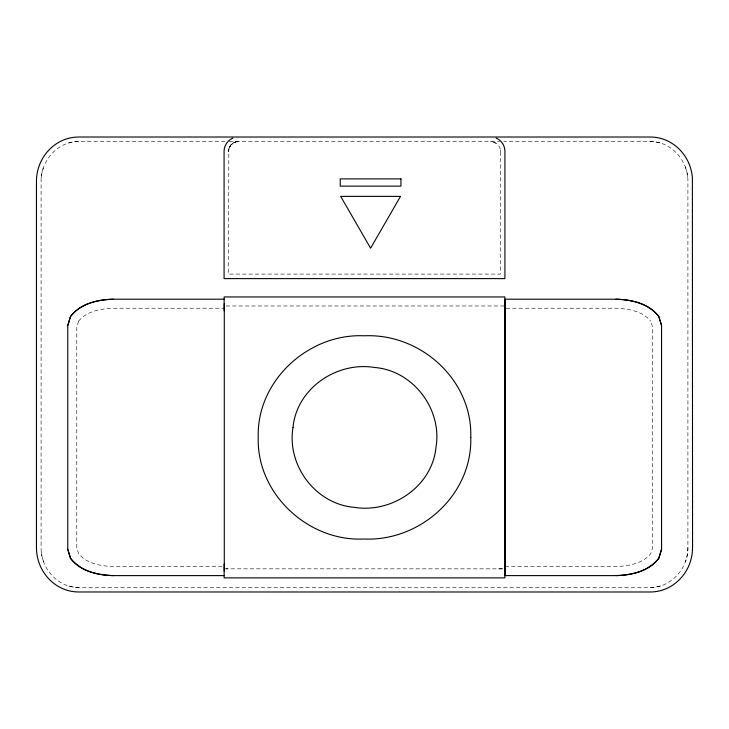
<?xml version="1.0" encoding="UTF-8"?>
<svg xmlns="http://www.w3.org/2000/svg" width="729" height="729" viewBox="0 0 729 729"><rect width="100%" height="100%" fill="white"/><g stroke="black" fill="none" stroke-linecap="round" stroke-linejoin="round"><path stroke-width="0.55" stroke-dasharray="3.65 2.73" d="M225.133 141.544L78.896 141.544C57.801 141.134 40.478 161.073 41.097 181.63L41.097 547.37C40.478 567.927 57.801 587.866 78.896 587.456L650.104 587.456C671.199 587.866 688.522 567.927 687.903 547.37L687.903 181.63C688.522 161.073 671.199 141.134 650.104 141.544L503.867 141.544M687.903 547.37L687.739 551.179A42.027 42.027 0 0 1 685.324 562.013M78.586 321.161L76.782 326.938L76.782 547.871L78.586 553.648C86.961 563.945 101.149 566.05 113.642 566.588L222.026 566.588M78.586 321.161C86.961 310.864 101.149 308.759 113.642 308.23L224.286 308.23M238.556 141.544C233.116 141.371 228.068 146.165 228.596 151.705C228.35 146.31 233.025 141.426 238.438 141.544M236.488 141.736L233.818 142.611L234.629 142.292L230.4 145.454L231.467 144.406L229.371 147.185L230.255 145.882L228.633 150.183L228.815 149.39L228.614 274.086L500.395 274.086L500.395 151.486C500.85 146.028 495.784 141.371 490.444 141.544M229.389 141.544L499.611 141.544M226.154 305.98L504.878 305.98M506.172 308.23L615.686 308.23C628.179 308.759 642.367 310.864 650.742 321.161M505.042 566.588L615.686 566.588C628.179 566.05 642.367 563.945 650.742 553.657L652.546 547.871L652.546 326.938L650.742 321.161M224.122 568.839L230.236 568.839M498.764 568.839L503.857 568.839L226.154 568.839M492.512 141.736L497.087 143.868M500.367 150.183L500.404 151.705M41.261 177.821A42.027 42.027 0 0 1 43.676 166.987M68.553 143.048A35.73 35.73 0 0 1 78.896 141.544M660.447 585.952A35.712 35.712 0 0 1 650.104 587.456M685.324 166.987A42.027 42.027 0 0 1 687.739 177.821M650.104 141.544A35.712 35.712 0 0 1 660.447 143.048M43.676 562.013A42.036 42.036 0 0 1 41.261 551.179M78.896 587.456A35.703 35.703 0 0 1 68.553 585.952"/><path stroke-width="1.09" d="M224.122 310.764L224.122 296.949L504.878 296.949L504.878 577.86L224.122 577.86L224.122 564.055M224.286 575.609L113.287 575.609C97.613 575.208 80.363 571.299 70.44 558.132L67.761 549.247L67.761 325.562L70.44 316.678C80.363 303.51 97.613 299.601 113.287 299.2L224.286 299.2M661.567 549.247L658.888 558.132C648.974 571.299 631.715 575.208 616.051 575.609L505.042 575.609L505.042 299.2L616.041 299.209C631.615 299.61 648.673 303.419 658.697 316.34L661.567 325.562L661.567 549.247L658.697 558.469C648.673 571.418 631.606 575.135 616.041 575.6M67.761 325.562L70.631 316.34C80.655 303.392 97.722 299.674 113.287 299.209M232.879 138.091C227.667 140.25 224.085 145.618 224.076 151.258L224.076 278.615L504.924 278.615L504.924 151.258C504.924 145.618 501.333 140.25 496.121 138.091M616.041 299.209C631.706 299.665 648.974 303.483 658.888 316.678L661.567 325.562M113.287 575.6C97.722 575.135 80.655 571.418 70.631 558.469L67.761 549.247M224.286 303.711L224.286 571.099M692.55 547.461L692.368 551.571A46.437 46.437 0 0 1 689.689 563.544C685.123 576.092 674.68 586.462 661.804 590.29A40.377 40.377 0 0 1 650.222 591.994L78.778 591.984A40.377 40.377 0 0 1 67.196 590.29C52.971 586.089 41.826 573.887 38.063 559.644A46.692 46.692 0 0 1 36.45 547.461L36.45 181.539A46.692 46.692 0 0 1 38.063 169.356C41.826 155.113 52.971 142.911 67.196 138.71A40.377 40.377 0 0 1 78.778 137.016L650.222 137.016A40.377 40.377 0 0 1 661.804 138.71C674.68 142.538 685.123 152.908 689.689 165.456A46.437 46.437 0 0 1 692.368 177.429L692.55 547.461M293.022 427.431C286.615 465.339 315.657 504.113 354.221 507.338C391.956 513.526 432.288 486.371 435.978 447.324C442.439 409.315 413.234 370.542 374.56 367.471C336.871 361.256 296.63 388.411 293.022 427.431M470.77 437.409C472.41 494.891 420.241 541.638 363.789 539.013C308.121 541.656 256.517 493.697 258.23 437.409C256.417 380.811 308.622 333.153 364.354 335.796C420.715 333.217 472.629 380.019 470.77 437.409M400.513 196.383L370.596 248.206L340.68 196.383L400.513 196.383M400.95 178.887L340.243 178.887L340.243 186.132L400.95 186.132L400.95 178.887"/></g></svg>
